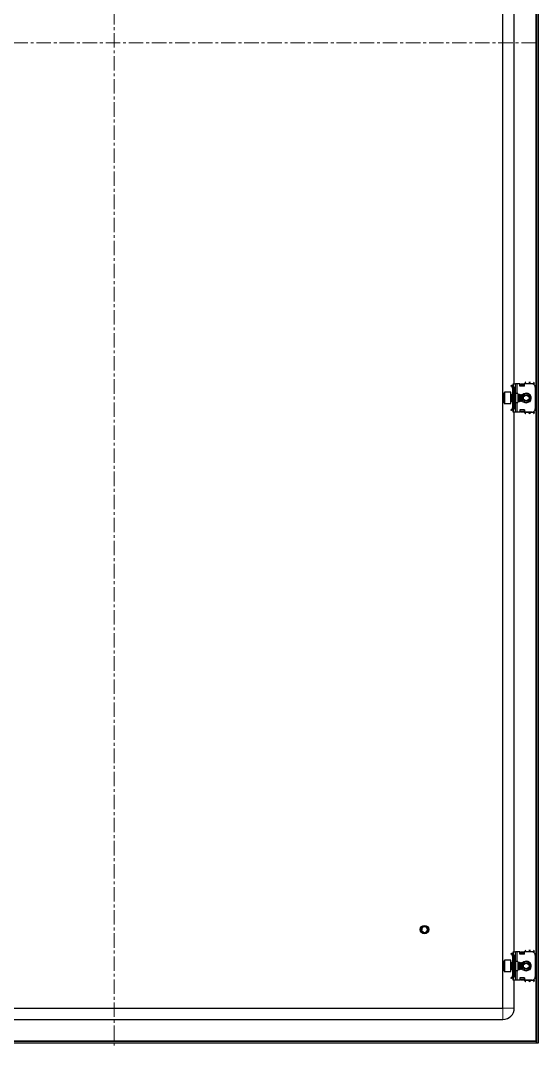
# Model space of a CAD drawing. Header units: millimetres. Extents: x -238 to 1680, y -693 to 1285.
# Drawn here: x 1224 to 1680, y -593 to 309 of the extents above; entities that cross this region are included whole.
import ezdxf

# ---------------------------------------------------------------- set-up
doc = ezdxf.new("R2010")
doc.units = ezdxf.units.MM
doc.linetypes.add('CENTERX2', pattern=[20.32, 12.7, -2.54, 2.54, -2.54])
doc.layers.add('FORMAT', color=7, linetype='Continuous')

msp = doc.modelspace()

# ---------------------------------------------------------------- linework, layer by layer
at = {"color": 8, "linetype": 'Continuous', "lineweight": 18}
for p, q in [((1677.71, 1167.61), (1677.71, -589.19)), ((1657.81, -12.79), (1657.31, -12.79)), ((1657.81, -12.29), (1657.6, -12.08)), ((1659.81, -13.79), (1658.81, -13.79)), ((1661.31, -10.79), (1661.31, -19.29)), ((1667.56, -12.44), (1664.06, -12.44)), ((1668.31, -10.54), (1672.31, -10.54)), ((1676.31, -10.54), (1672.31, -10.54)), ((1650.41, -18.29), (1650.41, -20.6)), ((1650.41, -20.6), (1650.41, -28.29)), ((1656.06, -20.29), (1656.06, -26.29)), ((1660.31, -19.29), (1660.31, -27.29)), ((1657.81, -33.79), (1657.31, -33.79)), ((1657.81, -34.29), (1657.6, -34.5)), ((1658.81, -32.79), (1659.81, -32.79)), ((1661.31, -27.29), (1661.31, -35.79)), ((1664.06, -34.14), (1667.56, -34.14)), ((1672.31, -36.04), (1668.31, -36.04)), ((1676.31, -36.04), (1672.31, -36.04)), ((1657.81, -512.79), (1657.31, -512.79)), ((1657.81, -512.29), (1657.6, -512.08)), ((1659.81, -513.79), (1658.81, -513.79)), ((1661.31, -510.79), (1661.31, -519.29)), ((1667.56, -512.44), (1664.06, -512.44)), ((1668.31, -510.54), (1672.31, -510.54)), ((1676.31, -510.54), (1672.31, -510.54)), ((1650.41, -518.29), (1650.41, -520.6)), ((1650.41, -520.6), (1650.41, -528.29)), ((1656.06, -520.29), (1656.06, -526.29)), ((1660.31, -519.29), (1660.31, -527.29)), ((1661.31, -527.29), (1661.31, -535.79)), ((1657.81, -533.79), (1657.31, -533.79)), ((1657.81, -534.29), (1657.6, -534.5)), ((1658.81, -532.79), (1659.81, -532.79)), ((1664.06, -534.14), (1667.56, -534.14)), ((1672.31, -536.04), (1668.31, -536.04)), ((1676.31, -536.04), (1672.31, -536.04)), ((1648.81, -560.29), (1648.81, -570.29)), ((1648.81, -560.29), (1658.81, -560.29)), ((1677.71, -589.19), (935.91, -589.19))]:
    msp.add_line(p, q, dxfattribs=at)
at = {"color": 7, "linetype": 'Continuous', "lineweight": 25}
for p, q in [((1678.31, 1169.71), (1678.31, -591.29)), ((1679.81, 1169.71), (1679.81, -591.29)), ((1648.81, -560.29), (1648.81, 1138.71)), ((1658.81, -10.79), (1658.81, 589.21)), ((1656.25, -12.15), (1655.9, -12.51)), ((1656.87, -13.48), (1655.9, -12.51)), ((1657.23, -13.13), (1656.25, -12.15)), ((1656.87, -13.48), (1657.23, -13.13)), ((1657.31, -12.79), (1657.31, -13.19)), ((1657.31, -14.54), (1657.81, -14.54)), ((1657.31, -14.54), (1657.31, -18.04)), ((1657.81, -18.04), (1657.31, -18.04)), ((1657.31, -18.04), (1657.31, -20.29)), ((1657.6, -12.08), (1657.81, -11.88)), ((1657.81, -10.79), (1659.81, -10.79)), ((1657.81, -11.55), (1657.81, -10.79)), ((1657.81, -35.03), (1657.81, -11.55)), ((1657.81, -14.54), (1657.81, -18.04)), ((1658.81, -13.79), (1658.81, -32.79)), ((1659.81, -10.79), (1659.81, -13.79)), ((1661.31, -10.79), (1659.81, -10.79)), ((1659.81, -13.79), (1659.81, -32.79)), ((1663.81, -10.79), (1661.31, -10.79)), ((1663.81, -12.79), (1663.81, -10.79)), ((1667.81, -12.79), (1663.81, -12.79)), ((1664.06, -11.17), (1664.56, -10.82)), ((1664.56, -11.17), (1664.06, -11.52)), ((1664.06, -11.52), (1664.06, -11.17)), ((1664.06, -12.44), (1664.06, -11.52)), ((1664.06, -12.79), (1664.06, -12.44)), ((1664.56, -10.82), (1664.56, -11.17)), ((1664.56, -10.82), (1667.06, -10.82)), ((1664.56, -11.17), (1667.06, -11.17)), ((1667.06, -11.17), (1667.06, -10.82)), ((1667.06, -10.82), (1667.56, -11.17)), ((1667.56, -11.52), (1667.06, -11.17)), ((1667.56, -11.17), (1667.56, -11.52)), ((1667.56, -11.52), (1667.56, -12.44)), ((1667.56, -12.44), (1667.56, -12.79)), ((1667.61, -10.91), (1667.61, -12.79)), ((1667.81, -10.91), (1667.61, -10.91)), ((1667.81, -12.79), (1667.81, -10.79)), ((1674.31, -10.79), (1667.81, -10.79)), ((1668.31, -10.79), (1668.31, -10.54)), ((1676.31, -11.55), (1676.31, -10.54)), ((1677.31, -13.79), (1677.31, -32.79)), ((1649.81, -20.92), (1649.81, -18.89)), ((1649.81, -27.69), (1649.81, -20.92)), ((1655.81, -18.29), (1650.41, -18.29)), ((1655.81, -20.6), (1655.81, -18.29)), ((1655.81, -28.29), (1655.81, -20.6)), ((1656.42, -20.29), (1656.06, -20.29)), ((1656.06, -26.29), (1656.42, -26.29)), ((1656.81, -20.85), (1656.42, -20.29)), ((1656.42, -25.82), (1656.42, -20.29)), ((1656.42, -26.29), (1656.81, -25.74)), ((1656.42, -26.29), (1656.42, -25.82)), ((1657.2, -20.29), (1656.81, -20.85)), ((1656.81, -25.35), (1656.81, -20.85)), ((1656.81, -25.74), (1656.81, -25.35)), ((1656.81, -25.74), (1657.2, -26.29)), ((1657.42, -20.29), (1657.2, -20.29)), ((1657.2, -25.82), (1657.2, -20.29)), ((1657.2, -26.29), (1657.2, -25.82)), ((1657.2, -26.29), (1657.42, -26.29)), ((1657.31, -26.29), (1657.31, -28.54)), ((1657.81, -20.85), (1657.42, -20.29)), ((1657.42, -25.82), (1657.42, -20.29)), ((1657.42, -26.29), (1657.81, -25.74)), ((1657.42, -26.29), (1657.42, -25.82)), ((1661.81, -19.29), (1660.31, -19.29)), ((1661.81, -19.29), (1661.81, -27.29)), ((1662.2, -20.29), (1661.81, -20.85)), ((1661.81, -25.74), (1662.2, -26.29)), ((1662.42, -20.29), (1662.2, -20.29)), ((1662.2, -25.82), (1662.2, -20.29)), ((1662.2, -26.29), (1662.2, -25.82)), ((1662.2, -26.29), (1662.42, -26.29)), ((1662.81, -20.85), (1662.42, -20.29)), ((1662.42, -25.82), (1662.42, -20.29)), ((1662.42, -26.29), (1662.81, -25.74)), ((1662.42, -26.29), (1662.42, -25.82)), ((1663.2, -20.29), (1662.81, -20.85)), ((1662.81, -25.35), (1662.81, -20.85)), ((1662.81, -25.74), (1662.81, -25.35)), ((1662.81, -25.74), (1663.2, -26.29)), ((1663.42, -20.29), (1663.2, -20.29)), ((1663.2, -25.82), (1663.2, -20.29)), ((1663.2, -26.29), (1663.2, -25.82)), ((1663.2, -26.29), (1663.42, -26.29)), ((1663.81, -20.85), (1663.42, -20.29)), ((1663.42, -25.82), (1663.42, -20.29)), ((1663.42, -26.29), (1663.81, -25.74)), ((1663.42, -26.29), (1663.42, -25.82)), ((1664.2, -20.29), (1663.81, -20.85)), ((1663.81, -25.35), (1663.81, -20.85)), ((1663.81, -25.74), (1663.81, -25.35)), ((1663.81, -25.74), (1664.2, -26.29)), ((1664.42, -20.29), (1664.2, -20.29)), ((1664.2, -25.82), (1664.2, -20.29)), ((1664.2, -26.29), (1664.2, -25.82)), ((1664.2, -26.29), (1664.42, -26.29)), ((1664.81, -20.85), (1664.42, -20.29)), ((1664.42, -25.82), (1664.42, -20.29)), ((1664.42, -26.29), (1664.81, -25.74)), ((1664.42, -26.29), (1664.42, -25.82)), ((1665.2, -20.29), (1664.81, -20.85)), ((1664.81, -25.35), (1664.81, -20.85)), ((1664.81, -25.74), (1664.81, -25.35)), ((1664.81, -25.74), (1665.2, -26.29)), ((1665.26, -20.29), (1665.2, -20.29)), ((1665.2, -25.82), (1665.2, -20.29)), ((1665.2, -26.29), (1665.2, -25.82)), ((1665.2, -26.29), (1665.26, -26.29)), ((1665.81, -20.85), (1665.26, -20.29)), ((1665.26, -21.67), (1665.26, -20.29)), ((1665.26, -26.29), (1665.26, -21.67)), ((1665.26, -26.29), (1665.81, -25.74)), ((1665.81, -21.97), (1665.81, -20.85)), ((1665.81, -25.74), (1665.81, -21.97)), ((1650.41, -28.29), (1655.81, -28.29)), ((1656.87, -33.1), (1655.9, -34.08)), ((1656.25, -34.43), (1655.9, -34.08)), ((1657.23, -33.46), (1656.25, -34.43)), ((1656.87, -33.1), (1657.23, -33.46)), ((1657.31, -28.54), (1657.81, -28.54)), ((1657.31, -28.54), (1657.31, -32.04)), ((1657.31, -32.04), (1657.81, -32.04)), ((1657.31, -33.79), (1657.31, -33.33)), ((1657.81, -34.71), (1657.6, -34.5)), ((1657.81, -28.54), (1657.81, -32.04)), ((1657.81, -35.79), (1657.81, -35.03)), ((1659.81, -35.79), (1657.81, -35.79)), ((1658.81, -510.79), (1658.81, -35.79)), ((1659.81, -32.79), (1659.81, -35.79)), ((1661.31, -35.79), (1659.81, -35.79)), ((1660.31, -27.29), (1661.81, -27.29)), ((1663.81, -35.79), (1661.31, -35.79)), ((1667.81, -33.79), (1663.81, -33.79)), ((1663.81, -33.79), (1663.81, -35.79)), ((1664.06, -34.14), (1664.06, -33.79)), ((1664.06, -35.06), (1664.06, -34.14)), ((1664.06, -35.06), (1664.56, -35.41)), ((1664.06, -35.41), (1664.06, -35.06)), ((1664.56, -35.77), (1664.06, -35.41)), ((1667.06, -35.41), (1664.56, -35.41)), ((1664.56, -35.41), (1664.56, -35.77)), ((1667.06, -35.77), (1664.56, -35.77)), ((1667.06, -35.41), (1667.56, -35.06)), ((1667.06, -35.77), (1667.06, -35.41)), ((1667.56, -35.41), (1667.06, -35.77)), ((1667.56, -33.79), (1667.56, -34.14)), ((1667.56, -34.14), (1667.56, -35.06)), ((1667.56, -35.06), (1667.56, -35.41)), ((1667.61, -33.79), (1667.61, -35.67)), ((1667.61, -35.67), (1667.81, -35.67)), ((1667.81, -33.79), (1667.81, -35.79)), ((1674.31, -35.79), (1667.81, -35.79)), ((1668.31, -36.04), (1668.31, -35.79)), ((1676.31, -36.04), (1676.31, -35.03)), ((1576.82, -491.09), (1576.81, -491.14)), ((1576.81, -491.29), (1576.81, -491.29)), ((1576.82, -491.09), (1576.88, -490.78)), ((1576.84, -490.89), (1576.83, -490.94)), ((1576.87, -490.69), (1576.86, -490.73)), ((1576.92, -490.49), (1576.91, -490.54)), ((1576.98, -490.31), (1576.96, -490.35)), ((1577.03, -490.17), (1577.13, -489.99)), ((1577.04, -490.17), (1577.14, -489.99)), ((1577.52, -492.16), (1577.35, -491.75)), ((1577.65, -493.37), (1577.53, -493.24)), ((1577.54, -489.33), (1577.71, -489.2)), ((1577.54, -493.25), (1577.55, -493.27)), ((1577.57, -489.36), (1577.69, -489.17)), ((1577.65, -493.37), (1577.68, -493.41)), ((1577.79, -493.51), (1577.83, -493.54)), ((1577.95, -493.64), (1577.99, -493.67)), ((1578.12, -493.77), (1578.16, -493.79)), ((1578.27, -488.71), (1578.54, -488.59)), ((1579.21, -488.35), (1579.17, -488.36)), ((1579.36, -488.33), (1579.54, -488.3)), ((1579.61, -494.28), (1580.36, -494.22)), ((1580.35, -488.34), (1580.31, -488.33)), ((1580.53, -488.38), (1580.49, -488.37)), ((1580.5, -494.21), (1580.55, -494.2)), ((1580.71, -488.43), (1580.67, -488.42)), ((1580.69, -494.16), (1580.74, -494.14)), ((1580.71, -488.48), (1580.93, -488.51)), ((1580.89, -488.49), (1580.84, -488.47)), ((1580.88, -494.09), (1580.93, -494.07)), ((1581.26, -493.92), (1581.03, -494)), ((1581.08, -494.01), (1581.12, -493.99)), ((1581.24, -488.66), (1581.2, -488.63)), ((1581.43, -493.81), (1581.23, -493.93)), ((1581.24, -488.66), (1581.24, -488.76)), ((1581.24, -488.66), (1581.38, -488.77)), ((1581.26, -493.85), (1581.3, -493.89)), ((1581.26, -493.92), (1581.3, -493.89)), ((1581.42, -488.76), (1581.38, -488.73)), ((1581.59, -488.88), (1581.55, -488.85)), ((1581.75, -489), (1581.72, -488.97)), ((1581.9, -489.14), (1581.87, -489.11)), ((1582.04, -489.28), (1582.01, -489.25)), ((1582.63, -490.25), (1582.62, -490.24)), ((1582.73, -492), (1582.65, -492.23)), ((1582.68, -490.43), (1582.67, -490.39)), ((1582.68, -492.18), (1582.69, -492.14)), ((1582.73, -490.61), (1582.72, -490.56)), ((1582.73, -492), (1582.74, -491.95)), ((1582.77, -490.79), (1582.76, -490.75)), ((1582.77, -491.8), (1582.78, -491.75)), ((1582.81, -491.18), (1582.78, -491.42)), ((1582.8, -490.98), (1582.79, -490.94)), ((1582.8, -491.59), (1582.8, -491.54)), ((1582.81, -491.18), (1582.81, -491.13)), ((1582.81, -491.38), (1582.81, -491.33)), ((1656.25, -512.15), (1655.9, -512.51)), ((1656.87, -513.48), (1655.9, -512.51)), ((1657.23, -513.13), (1656.25, -512.15)), ((1656.87, -513.48), (1657.23, -513.13)), ((1657.31, -512.79), (1657.31, -513.19)), ((1657.6, -512.08), (1657.81, -511.88)), ((1657.81, -510.79), (1659.81, -510.79)), ((1657.81, -511.55), (1657.81, -510.79)), ((1657.81, -535.03), (1657.81, -511.55)), ((1658.81, -513.79), (1658.81, -532.79)), ((1659.81, -510.79), (1659.81, -513.79)), ((1661.31, -510.79), (1659.81, -510.79)), ((1659.81, -513.79), (1659.81, -532.79)), ((1663.81, -510.79), (1661.31, -510.79)), ((1663.81, -512.79), (1663.81, -510.79)), ((1667.81, -512.79), (1663.81, -512.79)), ((1664.06, -511.17), (1664.56, -510.82)), ((1664.56, -511.17), (1664.06, -511.52)), ((1664.06, -511.52), (1664.06, -511.17)), ((1664.06, -512.44), (1664.06, -511.52)), ((1664.06, -512.79), (1664.06, -512.44)), ((1664.56, -510.82), (1664.56, -511.17)), ((1664.56, -510.82), (1667.06, -510.82)), ((1664.56, -511.17), (1667.06, -511.17)), ((1667.06, -511.17), (1667.06, -510.82)), ((1667.06, -510.82), (1667.56, -511.17)), ((1667.56, -511.52), (1667.06, -511.17)), ((1667.56, -511.17), (1667.56, -511.52)), ((1667.56, -511.52), (1667.56, -512.44)), ((1667.56, -512.44), (1667.56, -512.79)), ((1667.61, -510.91), (1667.61, -512.79)), ((1667.81, -510.91), (1667.61, -510.91)), ((1667.81, -512.79), (1667.81, -510.79)), ((1674.31, -510.79), (1667.81, -510.79)), ((1668.31, -510.79), (1668.31, -510.54)), ((1676.31, -511.55), (1676.31, -510.54)), ((1677.31, -513.79), (1677.31, -532.79)), ((1649.81, -520.92), (1649.81, -518.89)), ((1649.81, -527.69), (1649.81, -520.92)), ((1655.81, -518.29), (1650.41, -518.29)), ((1655.81, -520.6), (1655.81, -518.29)), ((1655.81, -528.29), (1655.81, -520.6)), ((1656.42, -520.29), (1656.06, -520.29)), ((1656.81, -520.85), (1656.42, -520.29)), ((1656.42, -525.82), (1656.42, -520.29)), ((1657.2, -520.29), (1656.81, -520.85)), ((1656.81, -525.35), (1656.81, -520.85)), ((1657.42, -520.29), (1657.2, -520.29)), ((1657.2, -525.82), (1657.2, -520.29)), ((1657.31, -514.54), (1657.81, -514.54)), ((1657.31, -514.54), (1657.31, -518.04)), ((1657.81, -518.04), (1657.31, -518.04)), ((1657.31, -518.04), (1657.31, -520.29)), ((1657.81, -520.85), (1657.42, -520.29)), ((1657.42, -525.82), (1657.42, -520.29)), ((1657.81, -514.54), (1657.81, -518.04)), ((1661.81, -519.29), (1660.31, -519.29)), ((1661.81, -519.29), (1661.81, -527.29)), ((1662.2, -520.29), (1661.81, -520.85)), ((1662.42, -520.29), (1662.2, -520.29)), ((1662.2, -525.82), (1662.2, -520.29)), ((1662.81, -520.85), (1662.42, -520.29)), ((1662.42, -525.82), (1662.42, -520.29)), ((1663.2, -520.29), (1662.81, -520.85)), ((1662.81, -525.35), (1662.81, -520.85)), ((1663.42, -520.29), (1663.2, -520.29)), ((1663.2, -525.82), (1663.2, -520.29)), ((1663.81, -520.85), (1663.42, -520.29)), ((1663.42, -525.82), (1663.42, -520.29)), ((1664.2, -520.29), (1663.81, -520.85)), ((1663.81, -525.35), (1663.81, -520.85)), ((1664.42, -520.29), (1664.2, -520.29)), ((1664.2, -525.82), (1664.2, -520.29)), ((1664.81, -520.85), (1664.42, -520.29)), ((1664.42, -525.82), (1664.42, -520.29)), ((1665.2, -520.29), (1664.81, -520.85)), ((1664.81, -525.35), (1664.81, -520.85)), ((1665.26, -520.29), (1665.2, -520.29)), ((1665.2, -525.82), (1665.2, -520.29)), ((1665.81, -520.85), (1665.26, -520.29)), ((1665.26, -521.67), (1665.26, -520.29)), ((1665.26, -526.29), (1665.26, -521.67)), ((1665.81, -521.97), (1665.81, -520.85)), ((1665.81, -525.74), (1665.81, -521.97)), ((1650.41, -528.29), (1655.81, -528.29)), ((1656.06, -526.29), (1656.42, -526.29)), ((1656.42, -526.29), (1656.81, -525.74)), ((1656.42, -526.29), (1656.42, -525.82)), ((1656.81, -525.74), (1656.81, -525.35)), ((1656.81, -525.74), (1657.2, -526.29)), ((1657.2, -526.29), (1657.2, -525.82)), ((1657.2, -526.29), (1657.42, -526.29)), ((1657.31, -526.29), (1657.31, -528.54)), ((1657.31, -528.54), (1657.81, -528.54)), ((1657.31, -528.54), (1657.31, -532.04)), ((1657.31, -532.04), (1657.81, -532.04)), ((1657.42, -526.29), (1657.81, -525.74)), ((1657.42, -526.29), (1657.42, -525.82)), ((1657.81, -528.54), (1657.81, -532.04)), ((1660.31, -527.29), (1661.81, -527.29)), ((1661.81, -525.74), (1662.2, -526.29)), ((1662.2, -526.29), (1662.2, -525.82)), ((1662.2, -526.29), (1662.42, -526.29)), ((1662.42, -526.29), (1662.81, -525.74)), ((1662.42, -526.29), (1662.42, -525.82)), ((1662.81, -525.74), (1662.81, -525.35)), ((1662.81, -525.74), (1663.2, -526.29)), ((1663.2, -526.29), (1663.2, -525.82)), ((1663.2, -526.29), (1663.42, -526.29)), ((1663.42, -526.29), (1663.81, -525.74)), ((1663.42, -526.29), (1663.42, -525.82)), ((1663.81, -525.74), (1663.81, -525.35)), ((1663.81, -525.74), (1664.2, -526.29)), ((1664.2, -526.29), (1664.2, -525.82)), ((1664.2, -526.29), (1664.42, -526.29)), ((1664.42, -526.29), (1664.81, -525.74)), ((1664.42, -526.29), (1664.42, -525.82)), ((1664.81, -525.74), (1664.81, -525.35)), ((1664.81, -525.74), (1665.2, -526.29)), ((1665.2, -526.29), (1665.2, -525.82)), ((1665.2, -526.29), (1665.26, -526.29)), ((1665.26, -526.29), (1665.81, -525.74)), ((1656.87, -533.1), (1655.9, -534.08)), ((1656.25, -534.43), (1655.9, -534.08)), ((1657.23, -533.46), (1656.25, -534.43)), ((1656.87, -533.1), (1657.23, -533.46)), ((1657.31, -533.79), (1657.31, -533.33)), ((1657.81, -534.71), (1657.6, -534.5)), ((1657.81, -535.79), (1657.81, -535.03)), ((1659.81, -535.79), (1657.81, -535.79)), ((1658.81, -560.29), (1658.81, -535.79)), ((1659.81, -532.79), (1659.81, -535.79)), ((1661.31, -535.79), (1659.81, -535.79)), ((1663.81, -535.79), (1661.31, -535.79)), ((1667.81, -533.79), (1663.81, -533.79)), ((1663.81, -533.79), (1663.81, -535.79)), ((1664.06, -534.14), (1664.06, -533.79)), ((1664.06, -535.06), (1664.06, -534.14)), ((1664.06, -535.06), (1664.56, -535.41)), ((1664.06, -535.41), (1664.06, -535.06)), ((1664.56, -535.77), (1664.06, -535.41)), ((1667.06, -535.41), (1664.56, -535.41)), ((1664.56, -535.41), (1664.56, -535.77)), ((1667.06, -535.77), (1664.56, -535.77)), ((1667.06, -535.41), (1667.56, -535.06)), ((1667.06, -535.77), (1667.06, -535.41)), ((1667.56, -535.41), (1667.06, -535.77)), ((1667.56, -533.79), (1667.56, -534.14)), ((1667.56, -534.14), (1667.56, -535.06)), ((1667.56, -535.06), (1667.56, -535.41)), ((1667.61, -533.79), (1667.61, -535.67)), ((1667.61, -535.67), (1667.81, -535.67)), ((1667.81, -533.79), (1667.81, -535.79)), ((1674.31, -535.79), (1667.81, -535.79)), ((1668.31, -536.04), (1668.31, -535.79)), ((1676.31, -536.04), (1676.31, -535.03)), ((964.81, -560.29), (1648.81, -560.29)), ((964.81, -570.29), (1648.81, -570.29)), ((1678.11, -589.79), (935.51, -589.79)), ((1678.11, -591.29), (935.51, -591.29)), ((1677.71, -589.19), (1677.95, -589.79)), ((1678.11, -589.79), (1678.11, -591.29)), ((1679.81, -591.29), (1678.31, -591.29))]:
    msp.add_line(p, q, dxfattribs=at)
for centre, radius in [((1669.31, -23.29), 3), ((1669.31, -23.29), 2.76), ((1669.31, -23.29), 2.45), ((1579.81, -491.29), 3.75), ((1669.31, -523.29), 3), ((1669.31, -523.29), 2.76), ((1669.31, -523.29), 2.45)]:
    msp.add_circle(centre, radius, dxfattribs=at)
for centre, radius, start, end in [((1658.31, -12.79), 1, 135, 180), ((1655.81, -13.79), 3, 360, 48.18969), ((1674.31, -13.79), 3, 360, 90), ((1650.41, -18.89), 0.6, 90, 180), ((1656.06, -20.04), 0.25, 180, 270), ((1656.06, -26.54), 0.25, 90, 180), ((1660.31, -18.79), 0.5, 180, 270), ((1669.31, -23.29), 4, 270, 151.04498), ((1669.31, -23.29), 4, 208.95502, 270), ((1650.41, -27.69), 0.6, 180, 270), ((1658.31, -33.79), 1, 180, 225), ((1655.81, -32.79), 3, 311.81031, 360), ((1660.31, -27.79), 0.5, 90, 180), ((1674.31, -32.79), 3, 270, 360), ((1579.81, -491.29), 3, 180, 220.74374), ((1579.81, -491.29), 2.5, 168.59442, 190.51652), ((1579.81, -491.29), 2.5, 108.59442, 168.59442), ((1579.81, -491.29), 3, 239.92857, 266.21929), ((1579.81, -491.29), 2.5, 48.59442, 108.59442), ((1579.81, -491.29), 2.5, 255.88813, 288.59442), ((1579.81, -491.29), 2.5, 288.59442, 348.59442), ((1579.81, -491.29), 2.5, 348.59442, 48.59442), ((1658.31, -512.79), 1, 135, 180), ((1655.81, -513.79), 3, 360, 48.18969), ((1674.31, -513.79), 3, 360, 90), ((1650.41, -518.89), 0.6, 90, 180), ((1656.06, -520.04), 0.25, 180, 270), ((1660.31, -518.79), 0.5, 180, 270), ((1669.31, -523.29), 4, 270, 151.04498), ((1650.41, -527.69), 0.6, 180, 270), ((1656.06, -526.54), 0.25, 90, 180), ((1660.31, -527.79), 0.5, 90, 180), ((1669.31, -523.29), 4, 208.95502, 270), ((1658.31, -533.79), 1, 180, 225), ((1655.81, -532.79), 3, 311.81031, 360), ((1674.31, -532.79), 3, 270, 360), ((1648.81, -560.29), 10, 270, 0)]:
    msp.add_arc(centre, radius, start, end, dxfattribs=at)
at = {"color": 8, "linetype": 'Continuous', "lineweight": 18}
for centre, start, end in [((1669.31, -23.29), 215.46217, 90), ((1669.31, -23.29), 90, 144.53783), ((1669.31, -523.29), 215.46217, 90), ((1669.31, -523.29), 90, 144.53783)]:
    msp.add_arc(centre, 4.5, start, end, dxfattribs=at)
at = {"color": 7, "linetype": 'Continuous', "lineweight": 25}
for points, knots in [([(1657.31, -14.54), (1657.29, -14.35), (1657.26, -14.06), (1657.07, -13.71), (1656.94, -13.56), (1656.87, -13.48)], [0, 0, 0, 0, 0.485042, 0.738404, 1, 1, 1, 1]), ([(1657.81, -14.54), (1657.79, -14.3), (1657.73, -13.82), (1657.45, -13.36), (1657.25, -13.16), (1657.23, -13.13)], [0, 0, 0, 0, 0.4618628, 0.9237257, 1, 1, 1, 1]), ([(1668.31, -10.54), (1668.41, -10.3), (1668.6, -9.81), (1668.79, -9.42), (1668.88, -9.22)], [0, 0, 0, 0, 0.502065, 1, 1, 1, 1]), ([(1671.74, -9.23), (1671.82, -9.39), (1671.99, -9.73), (1672.18, -10.22), (1672.3, -10.5), (1672.31, -10.54)], [0, 0, 0, 0, 0.415483, 0.917152, 1, 1, 1, 1]), ([(1672.31, -10.54), (1672.41, -10.3), (1672.6, -9.81), (1672.79, -9.42), (1672.88, -9.22)], [0, 0, 0, 0, 0.5020654, 1, 1, 1, 1]), ([(1675.74, -9.23), (1675.82, -9.39), (1675.99, -9.73), (1676.18, -10.22), (1676.3, -10.5), (1676.31, -10.54)], [0, 0, 0, 0, 0.415483, 0.917152, 1, 1, 1, 1]), ([(1656.87, -33.1), (1656.99, -32.95), (1657.17, -32.72), (1657.29, -32.34), (1657.3, -32.14), (1657.31, -32.04)], [0, 0, 0, 0, 0.485042, 0.738404, 1, 1, 1, 1]), ([(1657.23, -33.46), (1657.38, -33.27), (1657.68, -32.89), (1657.8, -32.36), (1657.81, -32.08), (1657.81, -32.04)], [0, 0, 0, 0, 0.461863, 0.923726, 1, 1, 1, 1]), ([(1668.88, -37.35), (1668.8, -37.2), (1668.63, -36.85), (1668.44, -36.36), (1668.33, -36.08), (1668.31, -36.04)], [0, 0, 0, 0, 0.415483, 0.917152, 1, 1, 1, 1]), ([(1672.31, -36.04), (1672.22, -36.29), (1672.02, -36.77), (1671.83, -37.17), (1671.74, -37.36)], [0, 0, 0, 0, 0.502065, 1, 1, 1, 1]), ([(1672.88, -37.35), (1672.8, -37.2), (1672.63, -36.85), (1672.44, -36.36), (1672.33, -36.08), (1672.31, -36.04)], [0, 0, 0, 0, 0.415483, 0.917152, 1, 1, 1, 1]), ([(1676.31, -36.04), (1676.22, -36.29), (1676.02, -36.77), (1675.83, -37.17), (1675.74, -37.36)], [0, 0, 0, 0, 0.502065, 1, 1, 1, 1]), ([(1577.3, -491), (1577.3, -491.02), (1577.28, -491.05), (1577.24, -491.1), (1577.18, -491.15), (1577.12, -491.2), (1577.04, -491.25), (1576.96, -491.27), (1576.88, -491.29), (1576.83, -491.29), (1576.81, -491.29)], [0, 0, 0, 0, 0.060221, 0.18113, 0.301988, 0.42281, 0.589437, 0.75603, 0.87711, 1, 1, 1, 1]), ([(1576.81, -491.3), (1576.81, -491.25), (1576.81, -491.17), (1576.82, -491.1), (1576.83, -491.07)], [0, 0, 0, 0, 0.6598587, 1, 1, 1, 1]), ([(1577.17, -491.16), (1577.14, -491.15), (1577.08, -491.13), (1576.99, -491.12), (1576.9, -491.12), (1576.84, -491.14), (1576.81, -491.14)], [0, 0, 0, 0, 0.237597, 0.516729, 0.755527, 1, 1, 1, 1]), ([(1576.81, -491.3), (1576.84, -491.28), (1576.9, -491.25), (1577, -491.22), (1577.06, -491.22), (1577.08, -491.22)], [0, 0, 0, 0, 0.371226, 0.708872, 1, 1, 1, 1]), ([(1577.74, -493.07), (1577.72, -493.05), (1577.47, -492.83), (1577.13, -492.37), (1576.88, -491.76), (1576.83, -491.41), (1576.81, -491.29)], [0, 0, 0, 0, 0.050685, 0.485619, 0.826643, 1, 1, 1, 1]), ([(1576.82, -491.09), (1576.85, -491.08), (1576.91, -491.05), (1577.01, -491.03), (1577.1, -491.03), (1577.18, -491.05), (1577.23, -491.07), (1577.25, -491.08)], [0, 0, 0, 0, 0.2350388, 0.4455322, 0.6512681, 0.8478535, 1, 1, 1, 1]), ([(1577.28, -491.05), (1577.25, -491.03), (1577.2, -490.99), (1577.11, -490.95), (1577.01, -490.93), (1576.92, -490.92), (1576.86, -490.93), (1576.83, -490.94)], [0, 0, 0, 0, 0.189173, 0.404697, 0.62022, 0.807935, 1, 1, 1, 1]), ([(1576.84, -490.89), (1576.87, -490.88), (1576.94, -490.86), (1577.03, -490.85), (1577.12, -490.86), (1577.21, -490.88), (1577.27, -490.91), (1577.3, -490.94), (1577.31, -490.95)], [0, 0, 0, 0, 0.214065, 0.402363, 0.585629, 0.760234, 0.923894, 1, 1, 1, 1]), ([(1577.33, -490.94), (1577.32, -490.93), (1577.29, -490.89), (1577.23, -490.84), (1577.15, -490.79), (1577.05, -490.75), (1576.96, -490.73), (1576.9, -490.73), (1576.86, -490.73)], [0, 0, 0, 0, 0.069872, 0.258455, 0.446951, 0.635422, 0.81547, 1, 1, 1, 1]), ([(1576.87, -490.69), (1576.88, -490.63), (1576.9, -490.55), (1576.93, -490.48), (1576.94, -490.46)], [0, 0, 0, 0, 0.6579883, 1, 1, 1, 1]), ([(1576.87, -490.69), (1576.91, -490.68), (1576.97, -490.67), (1577.07, -490.67), (1577.15, -490.69), (1577.23, -490.73), (1577.29, -490.77), (1577.32, -490.81), (1577.33, -490.82)], [0, 0, 0, 0, 0.208898, 0.388587, 0.562428, 0.727295, 0.881578, 1, 1, 1, 1]), ([(1577.34, -490.79), (1577.32, -490.77), (1577.29, -490.73), (1577.23, -490.67), (1577.16, -490.62), (1577.08, -490.58), (1577, -490.55), (1576.94, -490.54), (1576.91, -490.54)], [0, 0, 0, 0, 0.137266, 0.30795, 0.478578, 0.649185, 0.822833, 1, 1, 1, 1]), ([(1576.92, -490.49), (1576.95, -490.49), (1577.01, -490.49), (1577.1, -490.5), (1577.18, -490.53), (1577.24, -490.58), (1577.3, -490.63), (1577.34, -490.68), (1577.36, -490.72), (1577.37, -490.74)], [0, 0, 0, 0, 0.165667, 0.330522, 0.488809, 0.638525, 0.778629, 0.909213, 1, 1, 1, 1]), ([(1577.34, -490.65), (1577.33, -490.64), (1577.31, -490.6), (1577.26, -490.53), (1577.19, -490.46), (1577.11, -490.41), (1577.04, -490.37), (1576.99, -490.36), (1576.96, -490.35)], [0, 0, 0, 0, 0.076151, 0.276704, 0.47712, 0.677473, 0.837574, 1, 1, 1, 1]), ([(1576.98, -490.31), (1577.18, -489.89), (1577.5, -489.24), (1578.09, -488.84), (1578.29, -488.71)], [0, 0, 0, 0, 0.657042, 1, 1, 1, 1]), ([(1576.98, -490.31), (1577, -490.31), (1577.06, -490.32), (1577.14, -490.35), (1577.21, -490.39), (1577.27, -490.45), (1577.31, -490.51), (1577.35, -490.57), (1577.37, -490.62), (1577.37, -490.66), (1577.37, -490.67)], [0, 0, 0, 0, 0.154027, 0.307095, 0.452862, 0.590123, 0.718565, 0.838856, 0.95247, 1, 1, 1, 1]), ([(1577.05, -490.18), (1577.06, -490.12), (1577.1, -489.99), (1577.16, -489.88), (1577.2, -489.82)], [0, 0, 0, 0, 0.4624819, 1, 1, 1, 1]), ([(1577.18, -489.9), (1577.21, -489.83), (1577.35, -489.49), (1577.66, -489.17), (1577.94, -488.95), (1577.98, -488.91)], [0, 0, 0, 0, 0.17549, 0.867074, 1, 1, 1, 1]), ([(1577.26, -489.77), (1577.28, -489.72), (1577.38, -489.42), (1577.63, -489.21), (1577.83, -489.04)], [0, 0, 0, 0, 0.1718651, 1, 1, 1, 1]), ([(1577.3, -490.96), (1577.3, -491.07), (1577.28, -491.33), (1577.33, -491.59), (1577.35, -491.75)], [0, 0, 0, 0, 0.408521, 1, 1, 1, 1]), ([(1577.36, -490.8), (1577.36, -490.81), (1577.35, -490.85), (1577.33, -490.91), (1577.31, -490.95), (1577.3, -490.96)], [0, 0, 0, 0, 0.157682, 0.80304, 1, 1, 1, 1]), ([(1578.65, -488.93), (1578.59, -488.97), (1578.27, -489.15), (1577.77, -489.62), (1577.46, -490.2), (1577.38, -490.54), (1577.36, -490.6)], [0, 0, 0, 0, 0.104785, 0.513079, 0.918136, 1, 1, 1, 1]), ([(1577.36, -490.6), (1577.37, -490.64), (1577.38, -490.7), (1577.37, -490.77), (1577.36, -490.8)], [0, 0, 0, 0, 0.5444726, 1, 1, 1, 1]), ([(1577.54, -489.33), (1577.54, -489.33), (1577.52, -489.35), (1577.51, -489.37), (1577.5, -489.38)], [0, 0, 0, 0, 0.2967964, 1, 1, 1, 1]), ([(1578.8, -493.52), (1578.73, -493.49), (1578.41, -493.33), (1577.9, -492.91), (1577.65, -492.41), (1577.52, -492.16)], [0, 0, 0, 0, 0.130652, 0.560007, 1, 1, 1, 1]), ([(1577.54, -493.25), (1577.55, -493.22), (1577.59, -493.18), (1577.65, -493.12), (1577.7, -493.09), (1577.74, -493.08), (1577.74, -493.07)], [0, 0, 0, 0, 0.315056, 0.630194, 0.945514, 1, 1, 1, 1]), ([(1578.1, -493.12), (1578.07, -493.11), (1578.01, -493.1), (1577.93, -493.1), (1577.85, -493.11), (1577.77, -493.13), (1577.66, -493.18), (1577.59, -493.23), (1577.55, -493.27)], [0, 0, 0, 0, 0.149407, 0.278563, 0.407661, 0.536722, 0.727045, 1, 1, 1, 1]), ([(1577.67, -489.19), (1577.66, -489.2), (1577.65, -489.21), (1577.64, -489.22), (1577.64, -489.22)], [0, 0, 0, 0, 0.4842322, 1, 1, 1, 1]), ([(1577.65, -493.37), (1577.66, -493.35), (1577.69, -493.29), (1577.75, -493.23), (1577.82, -493.18), (1577.89, -493.14), (1577.97, -493.12), (1578.04, -493.11), (1578.09, -493.12), (1578.12, -493.13)], [0, 0, 0, 0, 0.159446, 0.318034, 0.469983, 0.61348, 0.747649, 0.872856, 1, 1, 1, 1]), ([(1578.16, -493.17), (1578.16, -493.17), (1578.13, -493.17), (1578.06, -493.18), (1577.97, -493.2), (1577.89, -493.23), (1577.82, -493.27), (1577.74, -493.33), (1577.7, -493.38), (1577.68, -493.41)], [0, 0, 0, 0, 0.018281, 0.175639, 0.332896, 0.490097, 0.647274, 0.821632, 1, 1, 1, 1]), ([(1577.74, -493.07), (1577.76, -493.07), (1577.8, -493.06), (1577.89, -493.05), (1577.99, -493.06), (1578.08, -493.1), (1578.16, -493.15), (1578.24, -493.24), (1578.31, -493.36), (1578.33, -493.44), (1578.35, -493.48)], [0, 0, 0, 0, 0.073646, 0.169563, 0.351373, 0.438893, 0.519676, 0.682906, 0.8512, 1, 1, 1, 1]), ([(1577.8, -489.06), (1577.8, -489.07), (1577.79, -489.08), (1577.78, -489.09), (1577.77, -489.09)], [0, 0, 0, 0, 0.485158, 1, 1, 1, 1]), ([(1577.79, -493.51), (1577.8, -493.48), (1577.83, -493.41), (1577.88, -493.34), (1577.94, -493.28), (1578.01, -493.23), (1578.09, -493.2), (1578.14, -493.18), (1578.17, -493.18), (1578.18, -493.18)], [0, 0, 0, 0, 0.198035, 0.367663, 0.531495, 0.686664, 0.831818, 0.981917, 1, 1, 1, 1]), ([(1578.24, -493.25), (1578.23, -493.25), (1578.19, -493.26), (1578.11, -493.28), (1578.02, -493.33), (1577.95, -493.39), (1577.88, -493.46), (1577.85, -493.51), (1577.83, -493.54)], [0, 0, 0, 0, 0.0505, 0.241124, 0.431653, 0.622154, 0.808692, 1, 1, 1, 1]), ([(1577.95, -488.94), (1577.94, -488.94), (1577.93, -488.95), (1577.92, -488.96), (1577.91, -488.97)], [0, 0, 0, 0, 0.484546, 1, 1, 1, 1]), ([(1577.95, -493.64), (1577.96, -493.61), (1577.97, -493.54), (1578.02, -493.45), (1578.07, -493.38), (1578.13, -493.33), (1578.19, -493.29), (1578.24, -493.28), (1578.26, -493.27)], [0, 0, 0, 0, 0.209239, 0.392702, 0.571062, 0.740844, 0.899958, 1, 1, 1, 1]), ([(1578.3, -493.35), (1578.28, -493.37), (1578.22, -493.39), (1578.14, -493.45), (1578.08, -493.51), (1578.02, -493.59), (1578, -493.65), (1577.99, -493.67)], [0, 0, 0, 0, 0.172104, 0.391099, 0.610089, 0.802801, 1, 1, 1, 1]), ([(1578.1, -488.82), (1578.1, -488.83), (1578.09, -488.84), (1578.07, -488.85), (1578.07, -488.85)], [0, 0, 0, 0, 0.482687, 1, 1, 1, 1]), ([(1578.1, -488.82), (1578.12, -488.82), (1578.17, -488.78), (1578.22, -488.76), (1578.27, -488.74)], [0, 0, 0, 0, 0.230751, 1, 1, 1, 1]), ([(1578.12, -493.77), (1578.12, -493.73), (1578.13, -493.66), (1578.16, -493.57), (1578.21, -493.49), (1578.26, -493.43), (1578.3, -493.4), (1578.32, -493.39)], [0, 0, 0, 0, 0.240212, 0.454711, 0.664287, 0.864517, 1, 1, 1, 1]), ([(1578.35, -493.5), (1578.33, -493.52), (1578.28, -493.56), (1578.23, -493.63), (1578.18, -493.71), (1578.17, -493.77), (1578.16, -493.79)], [0, 0, 0, 0, 0.228254, 0.510351, 0.752319, 1, 1, 1, 1]), ([(1578.27, -488.71), (1578.27, -488.72), (1578.25, -488.73), (1578.24, -488.74), (1578.23, -488.74)], [0, 0, 0, 0, 0.480194, 1, 1, 1, 1]), ([(1578.27, -488.71), (1578.3, -488.73), (1578.37, -488.77), (1578.44, -488.84), (1578.47, -488.89), (1578.49, -488.91)], [0, 0, 0, 0, 0.362858, 0.693435, 1, 1, 1, 1]), ([(1578.63, -488.98), (1578.62, -488.97), (1578.58, -488.96), (1578.51, -488.93), (1578.44, -488.88), (1578.35, -488.81), (1578.31, -488.75), (1578.29, -488.71)], [0, 0, 0, 0, 0.084477, 0.253367, 0.470159, 0.686909, 1, 1, 1, 1]), ([(1578.29, -493.88), (1578.29, -493.84), (1578.29, -493.77), (1578.32, -493.68), (1578.34, -493.62), (1578.36, -493.59), (1578.36, -493.59)], [0, 0, 0, 0, 0.3571393, 0.6809788, 0.9981828, 1, 1, 1, 1]), ([(1578.35, -493.48), (1578.35, -493.49), (1578.36, -493.54), (1578.37, -493.62), (1578.37, -493.71), (1578.35, -493.8), (1578.32, -493.86), (1578.31, -493.89)], [0, 0, 0, 0, 0.113604, 0.31095, 0.508229, 0.75166, 1, 1, 1, 1]), ([(1579.2, -493.72), (1578.92, -493.66), (1578.62, -493.61), (1578.35, -493.48), (1578.35, -493.48)], [0, 0, 0, 0, 0.965671, 1, 1, 1, 1]), ([(1578.45, -488.62), (1578.45, -488.62), (1578.43, -488.63), (1578.42, -488.63), (1578.41, -488.64)], [0, 0, 0, 0, 0.477867, 1, 1, 1, 1]), ([(1578.57, -488.92), (1578.56, -488.9), (1578.55, -488.85), (1578.52, -488.78), (1578.47, -488.7), (1578.43, -488.66), (1578.41, -488.64)], [0, 0, 0, 0, 0.1541827, 0.4625673, 0.7280914, 1, 1, 1, 1]), ([(1578.45, -488.62), (1578.48, -488.64), (1578.54, -488.68), (1578.61, -488.75), (1578.65, -488.83), (1578.68, -488.89), (1578.68, -488.93), (1578.69, -488.94)], [0, 0, 0, 0, 0.260762, 0.494805, 0.723794, 0.94279, 1, 1, 1, 1]), ([(1578.64, -488.53), (1578.63, -488.53), (1578.62, -488.54), (1578.6, -488.54), (1578.6, -488.55)], [0, 0, 0, 0, 0.4764859, 1, 1, 1, 1]), ([(1578.73, -488.94), (1578.73, -488.93), (1578.74, -488.87), (1578.72, -488.79), (1578.69, -488.7), (1578.65, -488.62), (1578.61, -488.57), (1578.6, -488.55)], [0, 0, 0, 0, 0.114393, 0.350182, 0.585971, 0.790611, 1, 1, 1, 1]), ([(1578.64, -488.53), (1578.66, -488.52), (1578.72, -488.49), (1578.79, -488.48), (1578.83, -488.47)], [0, 0, 0, 0, 0.301025, 1, 1, 1, 1]), ([(1578.64, -488.53), (1578.67, -488.55), (1578.72, -488.6), (1578.78, -488.68), (1578.82, -488.76), (1578.84, -488.84), (1578.84, -488.91), (1578.84, -488.94), (1578.83, -488.95)], [0, 0, 0, 0, 0.218347, 0.41099, 0.598711, 0.777744, 0.945667, 1, 1, 1, 1]), ([(1579.01, -488.92), (1579, -488.93), (1578.95, -488.94), (1578.87, -488.95), (1578.78, -488.95), (1578.71, -488.94), (1578.66, -488.93), (1578.65, -488.93)], [0, 0, 0, 0, 0.099011, 0.388276, 0.61301, 0.895384, 1, 1, 1, 1]), ([(1578.83, -488.45), (1578.83, -488.46), (1578.81, -488.46), (1578.8, -488.47), (1578.79, -488.47)], [0, 0, 0, 0, 0.4765794, 1, 1, 1, 1]), ([(1578.86, -488.95), (1578.86, -488.95), (1578.88, -488.91), (1578.89, -488.84), (1578.89, -488.74), (1578.87, -488.64), (1578.84, -488.55), (1578.8, -488.5), (1578.79, -488.47)], [0, 0, 0, 0, 0.019058, 0.219488, 0.419831, 0.620151, 0.807785, 1, 1, 1, 1]), ([(1579.2, -493.72), (1579.11, -493.68), (1578.97, -493.62), (1578.84, -493.55), (1578.8, -493.52)], [0, 0, 0, 0, 0.681733, 1, 1, 1, 1]), ([(1578.83, -488.45), (1578.86, -488.48), (1578.9, -488.53), (1578.95, -488.62), (1578.97, -488.7), (1578.98, -488.78), (1578.98, -488.85), (1578.97, -488.89), (1578.96, -488.91)], [0, 0, 0, 0, 0.213002, 0.396975, 0.575181, 0.744364, 0.902779, 1, 1, 1, 1]), ([(1579.03, -488.4), (1579.02, -488.4), (1579, -488.4), (1578.99, -488.41), (1578.98, -488.41)], [0, 0, 0, 0, 0.4789775, 1, 1, 1, 1]), ([(1578.99, -488.91), (1579, -488.88), (1579.02, -488.83), (1579.04, -488.74), (1579.04, -488.65), (1579.03, -488.54), (1579, -488.46), (1578.98, -488.41)], [0, 0, 0, 0, 0.147065, 0.321231, 0.495346, 0.669443, 1, 1, 1, 1]), ([(1579.28, -488.69), (1579.27, -488.7), (1579.25, -488.75), (1579.19, -488.83), (1579.1, -488.89), (1579.04, -488.91), (1579.01, -488.92)], [0, 0, 0, 0, 0.153621, 0.528305, 0.811762, 1, 1, 1, 1]), ([(1579.03, -488.4), (1579.05, -488.43), (1579.08, -488.48), (1579.11, -488.57), (1579.13, -488.65), (1579.12, -488.73), (1579.1, -488.81), (1579.08, -488.86), (1579.06, -488.9), (1579.05, -488.91)], [0, 0, 0, 0, 0.195461, 0.359649, 0.517607, 0.666788, 0.806268, 0.936243, 1, 1, 1, 1]), ([(1579.1, -488.85), (1579.1, -488.85), (1579.14, -488.81), (1579.17, -488.73), (1579.19, -488.61), (1579.2, -488.52), (1579.19, -488.44), (1579.18, -488.39), (1579.17, -488.36)], [0, 0, 0, 0, 0.001313, 0.309582, 0.493731, 0.677835, 0.837663, 1, 1, 1, 1]), ([(1579.21, -488.35), (1579.22, -488.38), (1579.25, -488.43), (1579.26, -488.52), (1579.27, -488.6), (1579.25, -488.67), (1579.22, -488.76), (1579.17, -488.82), (1579.14, -488.86)], [0, 0, 0, 0, 0.1625787, 0.3241601, 0.4782157, 0.6233718, 0.7592045, 1, 1, 1, 1]), ([(1579.14, -488.86), (1579.16, -488.84), (1579.21, -488.8), (1579.25, -488.74), (1579.27, -488.7), (1579.28, -488.69)], [0, 0, 0, 0, 0.4133204, 0.8335068, 1, 1, 1, 1]), ([(1579.21, -488.35), (1579.24, -488.35), (1579.56, -488.28), (1580.2, -488.27), (1580.86, -488.46), (1581.19, -488.63), (1581.26, -488.66)], [0, 0, 0, 0, 0.044285, 0.46488, 0.894202, 1, 1, 1, 1]), ([(1581.26, -488.97), (1581.2, -488.94), (1580.87, -488.76), (1580.2, -488.58), (1579.58, -488.62), (1579.28, -488.69), (1579.28, -488.69)], [0, 0, 0, 0, 0.102158, 0.551599, 0.99962, 1, 1, 1, 1]), ([(1579.64, -488.32), (1579.71, -488.31), (1579.88, -488.28), (1580.05, -488.3), (1580.15, -488.31)], [0, 0, 0, 0, 0.399625, 1, 1, 1, 1]), ([(1580.36, -494.22), (1580.35, -494.2), (1580.33, -494.15), (1580.31, -494.08), (1580.31, -493.99), (1580.33, -493.92), (1580.37, -493.84), (1580.43, -493.76), (1580.52, -493.69), (1580.58, -493.67), (1580.61, -493.66)], [0, 0, 0, 0, 0.098631, 0.238541, 0.378532, 0.49895, 0.601027, 0.777401, 0.9101, 1, 1, 1, 1]), ([(1580.33, -488.35), (1580.37, -488.35), (1580.52, -488.36), (1580.65, -488.41), (1580.74, -488.44)], [0, 0, 0, 0, 0.3173854, 1, 1, 1, 1]), ([(1580.51, -493.71), (1580.5, -493.71), (1580.47, -493.74), (1580.44, -493.8), (1580.4, -493.88), (1580.36, -493.97), (1580.35, -494.06), (1580.35, -494.15), (1580.36, -494.2), (1580.36, -494.22)], [0, 0, 0, 0, 0.036757, 0.196192, 0.355485, 0.51469, 0.719746, 0.882005, 1, 1, 1, 1]), ([(1580.5, -494.21), (1580.49, -494.18), (1580.46, -494.13), (1580.43, -494.05), (1580.43, -493.97), (1580.43, -493.89), (1580.46, -493.79), (1580.5, -493.73), (1580.53, -493.7)], [0, 0, 0, 0, 0.16279, 0.324686, 0.479688, 0.626058, 0.76302, 1, 1, 1, 1]), ([(1580.59, -493.68), (1580.58, -493.7), (1580.55, -493.75), (1580.52, -493.84), (1580.5, -493.94), (1580.5, -494.06), (1580.53, -494.15), (1580.55, -494.2)], [0, 0, 0, 0, 0.13286, 0.29106, 0.491007, 0.69089, 1, 1, 1, 1]), ([(1580.69, -494.16), (1580.67, -494.13), (1580.63, -494.08), (1580.59, -493.99), (1580.57, -493.91), (1580.57, -493.83), (1580.58, -493.75), (1580.6, -493.69), (1580.61, -493.67), (1580.62, -493.66)], [0, 0, 0, 0, 0.198483, 0.367712, 0.531083, 0.685778, 0.830503, 0.965152, 1, 1, 1, 1]), ([(1580.61, -493.66), (1580.62, -493.66), (1580.67, -493.64), (1580.75, -493.63), (1580.84, -493.63), (1580.93, -493.64), (1581.02, -493.67), (1581.1, -493.7), (1581.18, -493.75), (1581.23, -493.8), (1581.26, -493.83), (1581.27, -493.84)], [0, 0, 0, 0, 0.0429601, 0.1733, 0.2742626, 0.4010814, 0.5277159, 0.6542588, 0.7807587, 0.9368521, 1, 1, 1, 1]), ([(1580.7, -493.64), (1580.7, -493.65), (1580.68, -493.69), (1580.66, -493.76), (1580.66, -493.86), (1580.67, -493.96), (1580.69, -494.06), (1580.72, -494.11), (1580.74, -494.14)], [0, 0, 0, 0, 0.043388, 0.23288, 0.422274, 0.611632, 0.803279, 1, 1, 1, 1]), ([(1580.88, -494.09), (1580.86, -494.07), (1580.81, -494.02), (1580.76, -493.94), (1580.73, -493.86), (1580.71, -493.77), (1580.71, -493.7), (1580.72, -493.65), (1580.72, -493.64)], [0, 0, 0, 0, 0.208724, 0.39105, 0.568219, 0.73683, 0.894853, 1, 1, 1, 1]), ([(1580.82, -493.63), (1580.82, -493.66), (1580.81, -493.72), (1580.82, -493.82), (1580.84, -493.92), (1580.88, -494), (1580.91, -494.05), (1580.93, -494.07)], [0, 0, 0, 0, 0.181695, 0.396783, 0.61186, 0.803681, 1, 1, 1, 1]), ([(1581.08, -494.01), (1581.05, -493.99), (1580.99, -493.95), (1580.93, -493.87), (1580.89, -493.79), (1580.86, -493.71), (1580.86, -493.66), (1580.86, -493.63)], [0, 0, 0, 0, 0.234253, 0.442787, 0.646465, 0.841043, 1, 1, 1, 1]), ([(1580.97, -493.65), (1580.97, -493.65), (1580.97, -493.69), (1580.98, -493.76), (1581.01, -493.85), (1581.06, -493.93), (1581.1, -493.97), (1581.12, -493.99)], [0, 0, 0, 0, 0.00279, 0.269575, 0.536371, 0.765499, 1, 1, 1, 1]), ([(1581.26, -493.92), (1581.23, -493.9), (1581.17, -493.86), (1581.1, -493.79), (1581.06, -493.73), (1581.04, -493.69), (1581.04, -493.68)], [0, 0, 0, 0, 0.3195142, 0.6084926, 0.891527, 1, 1, 1, 1]), ([(1581.18, -488.95), (1581.18, -488.94), (1581.18, -488.91), (1581.19, -488.84), (1581.21, -488.75), (1581.24, -488.69), (1581.26, -488.66)], [0, 0, 0, 0, 0.0582551, 0.3055086, 0.6471604, 1, 1, 1, 1]), ([(1581.26, -488.97), (1581.28, -488.95), (1581.32, -488.9), (1581.36, -488.82), (1581.37, -488.76), (1581.38, -488.73)], [0, 0, 0, 0, 0.351509, 0.671861, 1, 1, 1, 1]), ([(1581.46, -489.42), (1581.46, -489.41), (1581.42, -489.37), (1581.37, -489.31), (1581.32, -489.23), (1581.29, -489.14), (1581.26, -489.05), (1581.26, -489), (1581.26, -488.97)], [0, 0, 0, 0, 0.066273, 0.267344, 0.423096, 0.618734, 0.814089, 1, 1, 1, 1]), ([(1581.27, -493.84), (1581.35, -493.79), (1581.7, -493.56), (1582.19, -493.06), (1582.41, -492.5), (1582.51, -492.26)], [0, 0, 0, 0, 0.128781, 0.613629, 1, 1, 1, 1]), ([(1581.42, -488.76), (1581.42, -488.8), (1581.41, -488.86), (1581.38, -488.96), (1581.34, -489.04), (1581.3, -489.09), (1581.28, -489.11), (1581.28, -489.11)], [0, 0, 0, 0, 0.275174, 0.522846, 0.765225, 0.99702, 1, 1, 1, 1]), ([(1581.29, -489.16), (1581.31, -489.15), (1581.35, -489.13), (1581.41, -489.08), (1581.47, -489.01), (1581.52, -488.93), (1581.54, -488.87), (1581.55, -488.85)], [0, 0, 0, 0, 0.084965, 0.329338, 0.573716, 0.784411, 1, 1, 1, 1]), ([(1581.59, -488.88), (1581.58, -488.91), (1581.57, -488.98), (1581.53, -489.07), (1581.48, -489.14), (1581.42, -489.2), (1581.37, -489.24), (1581.34, -489.25), (1581.34, -489.26)], [0, 0, 0, 0, 0.222831, 0.420099, 0.612409, 0.79585, 0.967895, 1, 1, 1, 1]), ([(1581.35, -489.28), (1581.35, -489.28), (1581.39, -489.28), (1581.45, -489.25), (1581.54, -489.19), (1581.61, -489.13), (1581.67, -489.06), (1581.7, -489), (1581.72, -488.97)], [0, 0, 0, 0, 0.002693, 0.20821, 0.413641, 0.619057, 0.807274, 1, 1, 1, 1]), ([(1581.75, -489), (1581.74, -489.04), (1581.72, -489.1), (1581.67, -489.19), (1581.62, -489.25), (1581.55, -489.3), (1581.49, -489.34), (1581.46, -489.34), (1581.44, -489.35)], [0, 0, 0, 0, 0.219212, 0.409339, 0.593597, 0.768568, 0.932394, 1, 1, 1, 1]), ([(1581.45, -489.37), (1581.49, -489.36), (1581.55, -489.35), (1581.65, -489.31), (1581.73, -489.26), (1581.81, -489.19), (1581.85, -489.14), (1581.87, -489.11)], [0, 0, 0, 0, 0.190996, 0.383798, 0.576553, 0.78528, 1, 1, 1, 1]), ([(1581.91, -489.5), (1581.91, -489.5), (1581.88, -489.51), (1581.83, -489.53), (1581.74, -489.54), (1581.64, -489.52), (1581.53, -489.47), (1581.48, -489.43), (1581.46, -489.42)], [0, 0, 0, 0, 0.045866, 0.230744, 0.387461, 0.658246, 0.861978, 1, 1, 1, 1]), ([(1581.9, -489.14), (1581.89, -489.17), (1581.86, -489.23), (1581.8, -489.31), (1581.74, -489.36), (1581.66, -489.4), (1581.6, -489.43), (1581.55, -489.43), (1581.52, -489.43)], [0, 0, 0, 0, 0.211659, 0.390361, 0.562352, 0.724819, 0.876696, 1, 1, 1, 1]), ([(1581.54, -489.45), (1581.55, -489.45), (1581.62, -489.45), (1581.72, -489.43), (1581.83, -489.39), (1581.92, -489.33), (1581.98, -489.28), (1582.01, -489.25)], [0, 0, 0, 0, 0.046579, 0.362688, 0.551736, 0.740753, 1, 1, 1, 1]), ([(1581.55, -489.48), (1581.58, -489.49), (1581.64, -489.51), (1581.73, -489.52), (1581.83, -489.52), (1581.88, -489.5), (1581.91, -489.5)], [0, 0, 0, 0, 0.251795, 0.502165, 0.752314, 1, 1, 1, 1]), ([(1582.04, -489.28), (1582.02, -489.3), (1581.99, -489.35), (1581.92, -489.41), (1581.85, -489.45), (1581.78, -489.48), (1581.71, -489.5), (1581.64, -489.5), (1581.61, -489.49), (1581.59, -489.49)], [0, 0, 0, 0, 0.169226, 0.337427, 0.497935, 0.649179, 0.790582, 0.922688, 1, 1, 1, 1]), ([(1582.65, -491.33), (1582.64, -491.26), (1582.63, -490.86), (1582.45, -490.19), (1582.08, -489.72), (1581.91, -489.5)], [0, 0, 0, 0, 0.108003, 0.585763, 1, 1, 1, 1]), ([(1582.04, -489.28), (1582.16, -489.43), (1582.44, -489.78), (1582.73, -490.44), (1582.78, -490.95), (1582.81, -491.2)], [0, 0, 0, 0, 0.274163, 0.639603, 1, 1, 1, 1]), ([(1582.12, -489.41), (1582.16, -489.45), (1582.3, -489.58), (1582.39, -489.76), (1582.46, -489.88)], [0, 0, 0, 0, 0.288707, 1, 1, 1, 1]), ([(1582.24, -491.86), (1582.25, -491.89), (1582.26, -491.95), (1582.3, -492.04), (1582.35, -492.11), (1582.41, -492.18), (1582.46, -492.23), (1582.5, -492.25), (1582.51, -492.26)], [0, 0, 0, 0, 0.182737, 0.363423, 0.543947, 0.724373, 0.904747, 1, 1, 1, 1]), ([(1582.51, -492.26), (1582.51, -492.26), (1582.48, -492.25), (1582.43, -492.22), (1582.36, -492.17), (1582.32, -492.12), (1582.28, -492.04), (1582.25, -491.94), (1582.25, -491.84), (1582.26, -491.79), (1582.26, -491.79)], [0, 0, 0, 0, 0.022761, 0.192243, 0.346896, 0.477535, 0.588677, 0.783334, 0.968624, 1, 1, 1, 1]), ([(1582.68, -492.18), (1582.65, -492.18), (1582.59, -492.18), (1582.5, -492.16), (1582.43, -492.12), (1582.37, -492.07), (1582.31, -492.02), (1582.28, -491.95), (1582.25, -491.91), (1582.25, -491.88), (1582.25, -491.88)], [0, 0, 0, 0, 0.159812, 0.318711, 0.470648, 0.614013, 0.748131, 0.873387, 0.991083, 1, 1, 1, 1]), ([(1582.26, -491.79), (1582.27, -491.76), (1582.29, -491.68), (1582.34, -491.58), (1582.41, -491.49), (1582.48, -491.43), (1582.55, -491.38), (1582.6, -491.35), (1582.64, -491.33), (1582.65, -491.33)], [0, 0, 0, 0, 0.125166, 0.336769, 0.488675, 0.640371, 0.791962, 0.943503, 1, 1, 1, 1]), ([(1582.27, -491.83), (1582.28, -491.85), (1582.3, -491.89), (1582.36, -491.96), (1582.43, -492.03), (1582.51, -492.08), (1582.6, -492.12), (1582.66, -492.13), (1582.69, -492.14)], [0, 0, 0, 0, 0.112687, 0.266978, 0.464332, 0.661607, 0.829157, 1, 1, 1, 1]), ([(1582.73, -492), (1582.69, -492), (1582.63, -492.01), (1582.53, -491.99), (1582.45, -491.97), (1582.38, -491.93), (1582.32, -491.88), (1582.29, -491.84), (1582.28, -491.82)], [0, 0, 0, 0, 0.207037, 0.38272, 0.55212, 0.712365, 0.86221, 1, 1, 1, 1]), ([(1582.77, -491.8), (1582.73, -491.81), (1582.67, -491.82), (1582.57, -491.82), (1582.48, -491.81), (1582.41, -491.78), (1582.34, -491.74), (1582.31, -491.71), (1582.29, -491.69)], [0, 0, 0, 0, 0.205811, 0.38496, 0.558827, 0.724121, 0.878934, 1, 1, 1, 1]), ([(1582.31, -491.74), (1582.33, -491.76), (1582.37, -491.81), (1582.45, -491.87), (1582.54, -491.91), (1582.64, -491.94), (1582.7, -491.95), (1582.74, -491.95)], [0, 0, 0, 0, 0.183111, 0.381533, 0.579913, 0.787111, 1, 1, 1, 1]), ([(1582.33, -491.61), (1582.36, -491.63), (1582.41, -491.67), (1582.5, -491.71), (1582.59, -491.74), (1582.68, -491.76), (1582.75, -491.75), (1582.78, -491.75)], [0, 0, 0, 0, 0.19243, 0.403622, 0.614801, 0.805152, 1, 1, 1, 1]), ([(1582.8, -491.59), (1582.76, -491.6), (1582.7, -491.63), (1582.6, -491.64), (1582.51, -491.64), (1582.43, -491.62), (1582.37, -491.6), (1582.35, -491.58), (1582.35, -491.58)], [0, 0, 0, 0, 0.227908, 0.430276, 0.627707, 0.816134, 0.99284, 1, 1, 1, 1]), ([(1582.42, -491.49), (1582.42, -491.49), (1582.46, -491.52), (1582.53, -491.54), (1582.62, -491.56), (1582.71, -491.56), (1582.77, -491.55), (1582.8, -491.54)], [0, 0, 0, 0, 0.0501556, 0.3045132, 0.5588802, 0.7769031, 1, 1, 1, 1]), ([(1582.81, -491.38), (1582.78, -491.4), (1582.72, -491.43), (1582.62, -491.45), (1582.53, -491.46), (1582.48, -491.45), (1582.46, -491.45)], [0, 0, 0, 0, 0.293779, 0.558982, 0.818494, 1, 1, 1, 1]), ([(1582.5, -489.99), (1582.52, -490.02), (1582.61, -490.16), (1582.66, -490.32), (1582.69, -490.45)], [0, 0, 0, 0, 0.192577, 1, 1, 1, 1]), ([(1582.58, -491.36), (1582.6, -491.36), (1582.65, -491.37), (1582.73, -491.36), (1582.78, -491.34), (1582.81, -491.33)], [0, 0, 0, 0, 0.236131, 0.613435, 1, 1, 1, 1]), ([(1582.68, -492.12), (1582.68, -492.15), (1582.67, -492.21), (1582.65, -492.26), (1582.63, -492.3)], [0, 0, 0, 0, 0.4056167, 1, 1, 1, 1]), ([(1582.7, -490.55), (1582.72, -490.59), (1582.78, -490.74), (1582.79, -490.9), (1582.8, -491.02)], [0, 0, 0, 0, 0.28291, 1, 1, 1, 1]), ([(1657.31, -514.54), (1657.29, -514.35), (1657.26, -514.06), (1657.07, -513.71), (1656.94, -513.56), (1656.87, -513.48)], [0, 0, 0, 0, 0.485042, 0.738404, 1, 1, 1, 1]), ([(1657.81, -514.54), (1657.79, -514.3), (1657.73, -513.82), (1657.45, -513.36), (1657.25, -513.16), (1657.23, -513.13)], [0, 0, 0, 0, 0.461863, 0.923726, 1, 1, 1, 1]), ([(1668.31, -510.54), (1668.41, -510.3), (1668.6, -509.81), (1668.79, -509.42), (1668.88, -509.22)], [0, 0, 0, 0, 0.502065, 1, 1, 1, 1]), ([(1671.74, -509.23), (1671.82, -509.39), (1671.99, -509.73), (1672.18, -510.22), (1672.3, -510.5), (1672.31, -510.54)], [0, 0, 0, 0, 0.415483, 0.917152, 1, 1, 1, 1]), ([(1672.31, -510.54), (1672.41, -510.3), (1672.6, -509.81), (1672.79, -509.42), (1672.88, -509.22)], [0, 0, 0, 0, 0.5020654, 1, 1, 1, 1]), ([(1675.74, -509.23), (1675.82, -509.39), (1675.99, -509.73), (1676.18, -510.22), (1676.3, -510.5), (1676.31, -510.54)], [0, 0, 0, 0, 0.4154826, 0.9171518, 1, 1, 1, 1]), ([(1656.87, -533.1), (1656.99, -532.95), (1657.17, -532.72), (1657.29, -532.34), (1657.3, -532.14), (1657.31, -532.04)], [0, 0, 0, 0, 0.485042, 0.738404, 1, 1, 1, 1]), ([(1657.23, -533.46), (1657.38, -533.27), (1657.68, -532.89), (1657.8, -532.36), (1657.81, -532.08), (1657.81, -532.04)], [0, 0, 0, 0, 0.4618628, 0.9237257, 1, 1, 1, 1]), ([(1668.88, -537.35), (1668.8, -537.2), (1668.63, -536.85), (1668.44, -536.36), (1668.33, -536.08), (1668.31, -536.04)], [0, 0, 0, 0, 0.415483, 0.917152, 1, 1, 1, 1]), ([(1672.31, -536.04), (1672.22, -536.29), (1672.02, -536.77), (1671.83, -537.17), (1671.74, -537.36)], [0, 0, 0, 0, 0.502065, 1, 1, 1, 1]), ([(1672.88, -537.35), (1672.8, -537.2), (1672.63, -536.85), (1672.44, -536.36), (1672.33, -536.08), (1672.31, -536.04)], [0, 0, 0, 0, 0.415483, 0.917152, 1, 1, 1, 1]), ([(1676.31, -536.04), (1676.22, -536.29), (1676.02, -536.77), (1675.83, -537.17), (1675.74, -537.36)], [0, 0, 0, 0, 0.502065, 1, 1, 1, 1]), ([(1678.11, -590.18), (1678.12, -590.2), (1678.27, -590.57), (1678.29, -590.94), (1678.31, -591.29)], [0, 0, 0, 0, 0.054097, 1, 1, 1, 1])]:
    msp.add_open_spline(points, degree=3, knots=knots, dxfattribs=at)
msp.add_open_spline([(1678.11, -589.79), (1678.08, -589.78), (1678.01, -589.76), (1677.91, -589.63), (1677.81, -589.43), (1677.74, -589.27), (1677.71, -589.19)], degree=3, dxfattribs=at)
at = {"layer": 'FORMAT', "linetype": 'CENTERX2', "lineweight": 18}
for p, q in [((1306.81, 1171.71), (1306.81, -593.29)), ((933.51, 289.21), (1680.11, 289.21))]:
    msp.add_line(p, q, dxfattribs=at)

doc.saveas('drawing.dxf')
